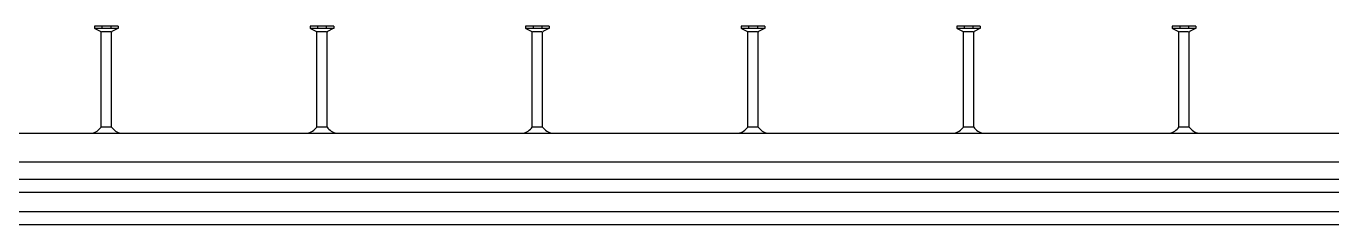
# Model space of a CAD drawing. Header units: inches. Extents: x 9 to 6151, y 3 to 3165.
# Drawn here: x 1523 to 3038, y 3 to 234 of the extents above; entities that cross this region are included whole.
import ezdxf

# ---------------------------------------------------------------- set-up
doc = ezdxf.new("R2010")
doc.units = ezdxf.units.IN
doc.header["$MEASUREMENT"] = 0
doc.layers.add('HALFEN', color=2, linetype='Continuous')

msp = doc.modelspace()

# ---------------------------------------------------------------- linework, layer by layer
at = {"layer": 'HALFEN'}
for p, q in [((1630.1, 234.2), (1602.7, 234.2)), ((1602.7, 234.2), (1602.7, 231.5)), ((1630.1, 231.5), (1602.7, 231.5)), ((1603.1, 231.5), (1610, 227.9)), ((1610.4, 117), (1610.4, 227.2)), ((1611, 227.7), (1621.7, 227.7)), ((1611.3, 234.2), (1611.3, 231.5)), ((1621.5, 234.2), (1621.5, 231.5)), ((1622.4, 117), (1622.4, 227.2)), ((1629.6, 231.5), (1622.8, 227.9)), ((1630.1, 234.2), (1630.1, 231.5)), ((1880.1, 234.2), (1852.7, 234.2)), ((1852.7, 234.2), (1852.7, 231.5)), ((1880.1, 231.5), (1852.7, 231.5)), ((1853.1, 231.5), (1860, 227.9)), ((1860.4, 117), (1860.4, 227.2)), ((1861, 227.7), (1871.7, 227.7)), ((1861.3, 234.2), (1861.3, 231.5)), ((1871.5, 234.2), (1871.5, 231.5)), ((1872.4, 117), (1872.4, 227.2)), ((1879.6, 231.5), (1872.8, 227.9)), ((1880.1, 234.2), (1880.1, 231.5)), ((2130.1, 234.2), (2102.7, 234.2)), ((2102.7, 234.2), (2102.7, 231.5)), ((2130.1, 231.5), (2102.7, 231.5)), ((2103.1, 231.5), (2110, 227.9)), ((2110.4, 117), (2110.4, 227.2)), ((2111, 227.7), (2121.7, 227.7)), ((2111.3, 234.2), (2111.3, 231.5)), ((2121.5, 234.2), (2121.5, 231.5)), ((2122.4, 117), (2122.4, 227.2)), ((2129.6, 231.5), (2122.8, 227.9)), ((2130.1, 234.2), (2130.1, 231.5)), ((2380.1, 234.2), (2352.7, 234.2)), ((2352.7, 234.2), (2352.7, 231.5)), ((2380.1, 231.5), (2352.7, 231.5)), ((2353.1, 231.5), (2360, 227.9)), ((2360.4, 117), (2360.4, 227.2)), ((2361, 227.7), (2371.7, 227.7)), ((2361.3, 234.2), (2361.3, 231.5)), ((2371.5, 234.2), (2371.5, 231.5)), ((2372.4, 117), (2372.4, 227.2)), ((2379.6, 231.5), (2372.8, 227.9)), ((2380.1, 234.2), (2380.1, 231.5)), ((2630.1, 234.2), (2602.7, 234.2)), ((2602.7, 234.2), (2602.7, 231.5)), ((2630.1, 231.5), (2602.7, 231.5)), ((2603.1, 231.5), (2610, 227.9)), ((2610.4, 117), (2610.4, 227.2)), ((2611, 227.7), (2621.7, 227.7)), ((2611.3, 234.2), (2611.3, 231.5)), ((2621.5, 234.2), (2621.5, 231.5)), ((2622.4, 117), (2622.4, 227.2)), ((2629.6, 231.5), (2622.8, 227.9)), ((2630.1, 234.2), (2630.1, 231.5)), ((2880.1, 234.2), (2852.7, 234.2)), ((2852.7, 234.2), (2852.7, 231.5)), ((2880.1, 231.5), (2852.7, 231.5)), ((2853.1, 231.5), (2860, 227.9)), ((2860.4, 117), (2860.4, 227.2)), ((2861, 227.7), (2871.7, 227.7)), ((2861.3, 234.2), (2861.3, 231.5)), ((2871.5, 234.2), (2871.5, 231.5)), ((2872.4, 117), (2872.4, 227.2)), ((2879.6, 231.5), (2872.8, 227.9)), ((2880.1, 234.2), (2880.1, 231.5)), ((81.4, 110), (6151.4, 110)), ((1622.4, 117), (1610.4, 117)), ((1872.4, 117), (1860.4, 117)), ((2122.4, 117), (2110.4, 117)), ((2372.4, 117), (2360.4, 117)), ((2622.4, 117), (2610.4, 117)), ((2872.4, 117), (2860.4, 117)), ((81.4, 76.5), (6151.4, 76.5)), ((6151.4, 56), (81.4, 56)), ((6151.4, 41), (81.4, 41)), ((6151.4, 18.5), (81.4, 18.5)), ((6151.4, 3.5), (81.4, 3.5))]:
    msp.add_line(p, q, dxfattribs=at)
for centre, radius, start, end in [((1609.6, 227.2), 0.8, 0, 62.3005), ((1623.2, 227.2), 0.8, 117.6995, 180), ((1859.6, 227.2), 0.8, 0, 62.3005), ((1873.2, 227.2), 0.8, 117.6995, 180), ((2109.6, 227.2), 0.8, 0, 62.3005), ((2123.2, 227.2), 0.8, 117.6995, 180), ((2359.6, 227.2), 0.8, 0, 62.3005), ((2373.2, 227.2), 0.8, 117.6995, 180), ((2609.6, 227.2), 0.8, 0, 62.3005), ((2623.2, 227.2), 0.8, 117.6995, 180), ((2859.6, 227.2), 0.8, 0, 62.3005), ((2873.2, 227.2), 0.8, 117.6995, 180), ((1596.9, 126.1), 16.3, 278.3975, 325.9993), ((1635.9, 126.1), 16.3, 214.0007, 261.6025), ((1846.9, 126.1), 16.3, 278.3975, 325.9993), ((1885.9, 126.1), 16.3, 214.0007, 261.6025), ((2096.9, 126.1), 16.3, 278.3975, 325.9993), ((2135.9, 126.1), 16.3, 214.0007, 261.6025), ((2346.9, 126.1), 16.3, 278.3975, 325.9993), ((2385.9, 126.1), 16.3, 214.0007, 261.6025), ((2596.9, 126.1), 16.3, 278.3975, 325.9993), ((2635.9, 126.1), 16.3, 214.0007, 261.6025), ((2846.9, 126.1), 16.3, 278.3975, 325.9993), ((2885.9, 126.1), 16.3, 214.0007, 261.6025)]:
    msp.add_arc(centre, radius, start, end, dxfattribs=at)

doc.saveas('drawing.dxf')
